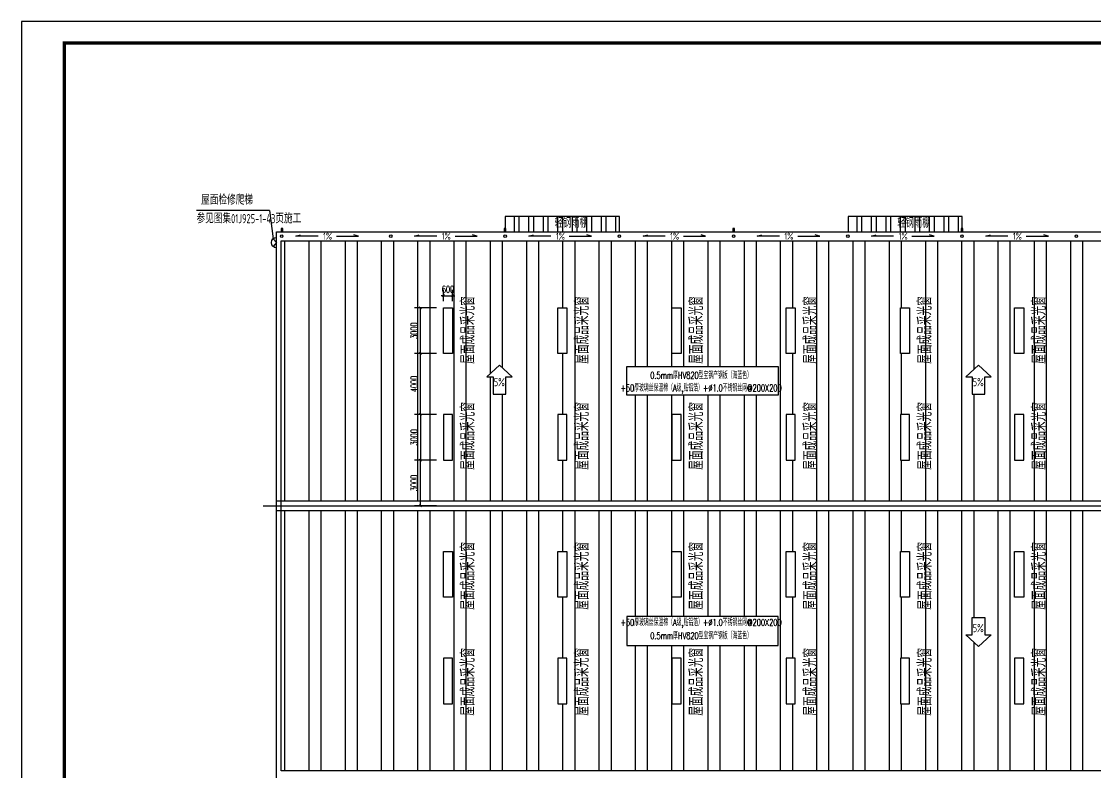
# Model space of a CAD drawing. Extents: x 180850 to 1399066, y 113487 to 334416.
# Drawn here: x 552425 to 622876, y 267739 to 316984 of the extents above; entities that cross this region are included whole.
import ezdxf
from ezdxf.enums import TextEntityAlignment as Align

# ---------------------------------------------------------------- set-up
doc = ezdxf.new("R2010")
doc.units = 0
doc.header["$LTSCALE"] = 1000
for name, color, linetype in [('AXIS', 3, 'Continuous'), ('DOTE', 1, 'Continuous'), ('PUB_DIM', 3, 'Continuous'), ('PUB_TEXT', 7, 'Continuous'), ('PUB_TITLE', 4, 'Continuous'), ('TEXT', 7, 'Continuous'), ('天沟', 2, 'Continuous'), ('文字', 7, 'Continuous')]:
    doc.layers.add(name, color=color, linetype=linetype)
doc.styles.add('_TCH_DIM', font='SIMPLEX', dxfattribs={"bigfont": 'GBCBIG'})
doc.styles.add('_TCH_DIM_T3', font='SIMPLEX', dxfattribs={"width": 0.705882, "bigfont": 'GBCBIG'})
doc.styles.add('C', font='tssdeng.shx', dxfattribs={"height": 3, "bigfont": 'tssdchn.shx'})
doc.styles.add('TSSD_Dimension', font='Tssdeng.shx', dxfattribs={"width": 0.8, "bigfont": 'hztxt.shx'})
doc.styles.add('TSSD_Label', font='tssdeng.shx', dxfattribs={"width": 0.7, "bigfont": 'hztxt.shx'})
doc.styles.add('TSSD_Norm', font='tssdeng.shx', dxfattribs={"bigfont": 'hztxt.shx'})
doc.dimstyles.new('_TCH_ARCH&&150', dxfattribs={"dimtxt": 446.25, "dimasz": 150, "dimexe": 375, "dimexo": 450, "dimgap": 189.375, "dimtad": 1, "dimdec": 0, "dimzin": 0, "dimdsep": 46, "dimtxsty": '_TCH_DIM_T3', "dimblk": 'ARCHTICK', "dimcen": 0.09, "dimclrd": 3, "dimclre": 3, "dimclrt": 7, "dimazin": 2, "dimtfac": 1, "dimtdec": 0, "dimtix": 1, "dimtmove": 2, "dimatfit": 3, "dimfxl": 1, "dimtolj": 1, "dimtzin": 0, "dimarcsym": 0})

# ---------------------------------------------------------------- blocks, each defined once
blk = doc.blocks.new('_ArchTick')
at = {"color": 0, "linetype": 'ByBlock', "const_width": 0.4}
blk.add_lwpolyline([(-0.5, -0.5), (0.5, 0.5)], dxfattribs=at)
blk = doc.blocks.new('*D627')
at = {"layer": 'Defpoints', "color": 0, "transparency": 16777216}
for p in [(580729, 298981), (580129, 298180), (580729, 298181)]:
    blk.add_point(p, dxfattribs=at)
at = {"layer": 'PUB_DIM', "color": 3, "lineweight": -2, "transparency": 16777216}
for p, q in [((580129, 298981), (579979, 298981)), ((580129, 298630), (580129, 299356)), ((580129, 298981), (580729, 298981)), ((580729, 298631), (580729, 299356)), ((580729, 298981), (580879, 298981))]:
    blk.add_line(p, q, dxfattribs=at)
at = {"layer": 'PUB_DIM', "color": 3, "lineweight": -2, "transparency": 16777216, "xscale": 150, "yscale": 150, "zscale": 150}
blk.add_blockref('_ArchTick', (580129, 298981), dxfattribs=at)
at = {"layer": 'PUB_DIM', "color": 3, "lineweight": -2, "transparency": 16777216, "xscale": 150, "yscale": 150, "zscale": 150, "rotation": 180}
blk.add_blockref('_ArchTick', (580729, 298981), dxfattribs=at)
at = {"layer": 'PUB_DIM', "color": 7, "transparency": 16777216, "insert": (580429, 299394), "char_height": 446.2, "attachment_point": 5, "style": '_TCH_DIM_T3'}
blk.add_mtext('\\A1;600', dxfattribs=at)
blk = doc.blocks.new('*D628')
at = {"layer": 'Defpoints', "color": 0, "transparency": 16777216}
for p in [(580129, 291180), (578614, 288180), (580115, 288180)]:
    blk.add_point(p, dxfattribs=at)
at = {"layer": 'PUB_DIM', "color": 3, "lineweight": -2, "transparency": 16777216}
for p, q in [((579679, 291180), (578239, 291180)), ((578614, 291180), (578614, 288180)), ((579665, 288180), (578239, 288180))]:
    blk.add_line(p, q, dxfattribs=at)
at = {"layer": 'PUB_DIM', "color": 3, "lineweight": -2, "transparency": 16777216, "xscale": 150, "yscale": 150, "zscale": 150}
for p, rotation in [((578614, 291180), 90), ((578614, 288180), 270)]:
    blk.add_blockref('_ArchTick', p, dxfattribs=dict(at, rotation=rotation))
at = {"layer": 'PUB_DIM', "color": 7, "transparency": 16777216, "insert": (578201, 289680), "char_height": 446.2, "attachment_point": 5, "rotation": 90, "style": '_TCH_DIM_T3'}
blk.add_mtext('\\A1;3000', dxfattribs=at)
blk = doc.blocks.new('*D629')
at = {"layer": 'Defpoints', "color": 0, "transparency": 16777216}
for p in [(578614, 295180), (580129, 295180), (580129, 291180)]:
    blk.add_point(p, dxfattribs=at)
at = {"layer": 'PUB_DIM', "color": 3, "lineweight": -2, "transparency": 16777216}
for p, q in [((579679, 295180), (578239, 295180)), ((578614, 291180), (578614, 295180)), ((579679, 291180), (578239, 291180))]:
    blk.add_line(p, q, dxfattribs=at)
at = {"layer": 'PUB_DIM', "color": 3, "lineweight": -2, "transparency": 16777216, "xscale": 150, "yscale": 150, "zscale": 150}
for p, rotation in [((578614, 295180), 90), ((578614, 291180), 270)]:
    blk.add_blockref('_ArchTick', p, dxfattribs=dict(at, rotation=rotation))
at = {"layer": 'PUB_DIM', "color": 7, "transparency": 16777216, "insert": (578201, 293180), "char_height": 446.2, "attachment_point": 5, "rotation": 90, "style": '_TCH_DIM_T3'}
blk.add_mtext('\\A1;4000', dxfattribs=at)
blk = doc.blocks.new('*D630')
at = {"layer": 'Defpoints', "color": 0, "transparency": 16777216}
for p in [(578614, 298180), (580115, 298180), (580129, 295180)]:
    blk.add_point(p, dxfattribs=at)
at = {"layer": 'PUB_DIM', "color": 3, "lineweight": -2, "transparency": 16777216}
for p, q in [((579665, 298180), (578239, 298180)), ((578614, 295180), (578614, 298180)), ((579679, 295180), (578239, 295180))]:
    blk.add_line(p, q, dxfattribs=at)
at = {"layer": 'PUB_DIM', "color": 3, "lineweight": -2, "transparency": 16777216, "xscale": 150, "yscale": 150, "zscale": 150}
for p, rotation in [((578614, 298180), 90), ((578614, 295180), 270)]:
    blk.add_blockref('_ArchTick', p, dxfattribs=dict(at, rotation=rotation))
at = {"layer": 'PUB_DIM', "color": 7, "transparency": 16777216, "insert": (578201, 296680), "char_height": 446.2, "attachment_point": 5, "rotation": 90, "style": '_TCH_DIM_T3'}
blk.add_mtext('\\A1;3000', dxfattribs=at)
blk = doc.blocks.new('*D631')
at = {"layer": 'Defpoints', "color": 0, "transparency": 16777216}
for p in [(578614, 288180), (580115, 288180), (580129, 285180)]:
    blk.add_point(p, dxfattribs=at)
at = {"layer": 'PUB_DIM', "color": 3, "lineweight": -2, "transparency": 16777216}
for p, q in [((579665, 288180), (578239, 288180)), ((578614, 285180), (578614, 288180)), ((579679, 285180), (578239, 285180))]:
    blk.add_line(p, q, dxfattribs=at)
at = {"layer": 'PUB_DIM', "color": 3, "lineweight": -2, "transparency": 16777216, "xscale": 150, "yscale": 150, "zscale": 150}
for p, rotation in [((578614, 288180), 90), ((578614, 285180), 270)]:
    blk.add_blockref('_ArchTick', p, dxfattribs=dict(at, rotation=rotation))
at = {"layer": 'PUB_DIM', "color": 7, "transparency": 16777216, "insert": (578201, 286680), "char_height": 446.2, "attachment_point": 5, "rotation": 90, "style": '_TCH_DIM_T3'}
blk.add_mtext('\\A1;3000', dxfattribs=at)
blk = doc.blocks.new('A$C460B5C3E')
at = {"layer": '天沟'}
for q in [(379, -144), (379, -994)]:
    blk.add_line((0, -569), q, dxfattribs=at)
blk.add_arc((0, -569), 569, 270, 90, dxfattribs=at)
blk.add_arc((0, -569), 569, 270, 90, dxfattribs=at)

msp = doc.modelspace()

# ---------------------------------------------------------------- hatches: boundary and pattern name
h = msp.add_hatch()
h.set_pattern_fill('ANSI32', color=256, scale=200, angle=-135)
h.set_pattern_definition([(270, (515569.5, 457504), (952.5, -6e-13), []), (270, (515252, 457186.5), (952.5, -6e-13), [])])
h.paths.add_polyline_path([(584188.49, 304180.23), (584188.49, 303179.87), (591684.16, 303179.87), (591684.16, 304180.23)])
h.paths.add_polyline_path([(587320.39, 303315.8), (589215.82, 303315.8), (589215.82, 304180.37), (587320.39, 304180.37)], flags=9)
h = msp.add_hatch()
h.set_pattern_fill('ANSI32', color=256, scale=200, angle=-135)
h.set_pattern_definition([(270, (538069.5, 457504), (952.5, -6e-13), []), (270, (537752, 457186.5), (952.5, -6e-13), [])])
h.paths.add_polyline_path([(606690.69, 304180.23), (606690.69, 303179.87), (614175.73, 303179.87), (614175.73, 304180.23)])
h.paths.add_polyline_path([(609820.39, 303315.8), (611715.82, 303315.8), (611715.82, 304180.37), (609820.39, 304180.37)], flags=9)
h = msp.add_hatch()
h.set_pattern_fill('ANSI32', color=5, scale=500, angle=45)
h.set_pattern_definition([(90, (352232.9, 150653.2), (-2381.25, 2e-13), []), (90, (353026.6, 151447), (-2381.25, 2e-13), [])])
h.paths.add_polyline_path([(569479.24, 284857.54), (569479.24, 267779.87), (629479.24, 267779.87), (629479.24, 284857.54)])
h.paths.add_polyline_path([(580729.24, 279179.87), (580129.24, 279179.87), (580129.24, 282179.87), (580729.24, 282179.87)], flags=16)
h.paths.add_polyline_path([(587629.24, 282179.87), (588229.24, 282179.87), (588229.24, 279179.87), (587629.24, 279179.87)], flags=16)
h.paths.add_polyline_path([(580729.24, 275179.87), (580729.24, 272179.87), (580129.24, 272179.87), (580129.24, 275179.87)], flags=16)
h.paths.add_polyline_path([(587629.24, 275179.87), (588229.24, 275179.87), (588229.24, 272179.87), (587629.24, 272179.87)], flags=16)
h.paths.add_polyline_path([(592179.98, 277916.46), (602114.21, 277916.46), (602114.21, 276023.92), (592179.98, 276023.92)], flags=16)
h.paths.add_polyline_path([(595129.24, 282179.87), (595729.24, 282179.87), (595729.24, 279179.87), (595129.24, 279179.87)], flags=16)
h.paths.add_polyline_path([(595129.24, 275179.87), (595729.24, 275179.87), (595729.24, 272179.87), (595129.24, 272179.87)], flags=16)
h.paths.add_polyline_path([(602629.24, 282179.87), (603229.24, 282179.87), (603229.24, 279179.87), (602629.24, 279179.87)], flags=16)
h.paths.add_polyline_path([(602629.24, 275179.87), (603229.24, 275179.87), (603229.24, 272179.87), (602629.24, 272179.87)], flags=16)
h.paths.add_polyline_path([(610129.24, 282179.87), (610729.24, 282179.87), (610729.24, 279179.87), (610129.24, 279179.87)], flags=16)
h.paths.add_polyline_path([(610129.24, 275179.87), (610729.24, 275179.87), (610729.24, 272179.87), (610129.24, 272179.87)], flags=16)
h.paths.add_polyline_path([(614416.09, 276707.36), (614835.07, 276707.36), (614835.07, 277851.16), (615670.47, 277851.16), (615670.47, 276707.36), (616089.45, 276707.36), (615252.77, 275942.78)], flags=16)
h.paths.add_polyline_path([(617629.24, 282179.87), (618229.24, 282179.87), (618229.24, 279179.87), (617629.24, 279179.87)], flags=16)
h.paths.add_polyline_path([(617629.24, 275179.87), (618229.24, 275179.87), (618229.24, 272179.87), (617629.24, 272179.87)], flags=16)
h.paths.add_polyline_path([(629479.24, 285502.19), (629479.24, 302579.87), (569479.24, 302579.87), (569479.24, 285502.19)])
h.paths.add_polyline_path([(587629.24, 291179.87), (588229.24, 291179.87), (588229.24, 288179.87), (587629.24, 288179.87)], flags=16)
h.paths.add_polyline_path([(584229.25, 292508.57), (583393.84, 292508.57), (583393.84, 293652.37), (582974.87, 293652.37), (583811.54, 294416.95), (584648.22, 293652.37), (584229.25, 293652.37)], flags=16)
h.paths.add_polyline_path([(587629.24, 295179.87), (587629.24, 298179.87), (588229.24, 298179.87), (588229.24, 295179.87)], flags=16)
h.paths.add_polyline_path([(580729.24, 288179.87), (580129.24, 288179.87), (580129.24, 291179.87), (580729.24, 291179.87)], flags=16)
h.paths.add_polyline_path([(592179.98, 292443.27), (592179.98, 294335.81), (602114.21, 294335.81), (602114.21, 292443.27)], flags=16)
h.paths.add_polyline_path([(580729.24, 295179.87), (580129.24, 295179.87), (580129.24, 298179.87), (580729.24, 298179.87)], flags=16)
h.paths.add_polyline_path([(595129.24, 291179.87), (595729.24, 291179.87), (595729.24, 288179.87), (595129.24, 288179.87)], flags=16)
h.paths.add_polyline_path([(595129.24, 295179.87), (595129.24, 298179.87), (595729.24, 298179.87), (595729.24, 295179.87)], flags=16)
h.paths.add_polyline_path([(602629.24, 291179.87), (603229.24, 291179.87), (603229.24, 288179.87), (602629.24, 288179.87)], flags=16)
h.paths.add_polyline_path([(602629.24, 295179.87), (602629.24, 298179.87), (603229.24, 298179.87), (603229.24, 295179.87)], flags=16)
h.paths.add_polyline_path([(610129.24, 291179.87), (610729.24, 291179.87), (610729.24, 288179.87), (610129.24, 288179.87)], flags=16)
h.paths.add_polyline_path([(610129.24, 295179.87), (610129.24, 298179.87), (610729.24, 298179.87), (610729.24, 295179.87)], flags=16)
h.paths.add_polyline_path([(614416.09, 293652.37), (615252.77, 294416.95), (616089.45, 293652.37), (615670.47, 293652.37), (615670.47, 292508.57), (614835.07, 292508.57), (614835.07, 293652.37)], flags=16)
h.paths.add_polyline_path([(617629.24, 291179.87), (618229.24, 291179.87), (618229.24, 288179.87), (617629.24, 288179.87)], flags=16)
h.paths.add_polyline_path([(617629.24, 295179.87), (617629.24, 298179.87), (618229.24, 298179.87), (618229.24, 295179.87)], flags=16)
h.paths.add_polyline_path([(619989.05, 271825.9), (619989.05, 275431.54), (618589.42, 275431.54), (618589.42, 271825.9)], flags=24)
h.paths.add_polyline_path([(619989.05, 278783.8), (619989.05, 282389.44), (618589.42, 282389.44), (618589.42, 278783.8)], flags=24)
h.paths.add_polyline_path([(612489.05, 271825.9), (612489.05, 275431.54), (611089.42, 275431.54), (611089.42, 271825.9)], flags=24)
h.paths.add_polyline_path([(612489.05, 278783.8), (612489.05, 282389.44), (611089.42, 282389.44), (611089.42, 278783.8)], flags=24)
h.paths.add_polyline_path([(604989.05, 271825.9), (604989.05, 275431.54), (603589.42, 275431.54), (603589.42, 271825.9)], flags=24)
h.paths.add_polyline_path([(604989.05, 278783.8), (604989.05, 282389.44), (603589.42, 282389.44), (603589.42, 278783.8)], flags=24)
h.paths.add_polyline_path([(597489.05, 271825.9), (597489.05, 275431.54), (596089.42, 275431.54), (596089.42, 271825.9)], flags=24)
h.paths.add_polyline_path([(597489.05, 278783.8), (597489.05, 282389.44), (596089.42, 282389.44), (596089.42, 278783.8)], flags=24)
h.paths.add_polyline_path([(589989.05, 271825.9), (589989.05, 275431.54), (588589.42, 275431.54), (588589.42, 271825.9)], flags=24)
h.paths.add_polyline_path([(589989.05, 278783.8), (589989.05, 282389.44), (588589.42, 282389.44), (588589.42, 278783.8)], flags=24)
h.paths.add_polyline_path([(582489.05, 271825.9), (582489.05, 275431.54), (581089.42, 275431.54), (581089.42, 271825.9)], flags=24)
h.paths.add_polyline_path([(582489.05, 278783.8), (582489.05, 282389.44), (581089.42, 282389.44), (581089.42, 278783.8)], flags=24)
h.paths.add_polyline_path([(592204.11, 277083.08), (601882.81, 277083.08), (601882.81, 277886.65), (592204.11, 277886.65)], flags=8)
h.paths.add_polyline_path([(594004.38, 276265.2), (600082.53, 276265.2), (600082.53, 276999.76), (594004.38, 276999.76)], flags=8)
h.paths.add_polyline_path([(614855.12, 276778.24), (615625.47, 276778.24), (615625.47, 277432.31), (614855.12, 277432.31)], flags=8)
h.paths.add_polyline_path([(578535.86, 296013.3), (578535.86, 297346.43), (577866.49, 297346.43), (577866.49, 296013.3)], flags=24)
h.paths.add_polyline_path([(579912.68, 299059.28), (580945.81, 299059.28), (580945.81, 299728.65), (579912.68, 299728.65)], flags=24)
h.paths.add_polyline_path([(578535.86, 289013.3), (578535.86, 290346.43), (577866.49, 290346.43), (577866.49, 289013.3)], flags=24)
h.paths.add_polyline_path([(578535.86, 292513.3), (578535.86, 293846.43), (577866.49, 293846.43), (577866.49, 292513.3)], flags=24)
h.paths.add_polyline_path([(578535.86, 286013.3), (578535.86, 287346.43), (577866.49, 287346.43), (577866.49, 286013.3)], flags=24)
h.paths.add_polyline_path([(619989.05, 294928.19), (619989.05, 298533.84), (618589.42, 298533.84), (618589.42, 294928.19)], flags=24)
h.paths.add_polyline_path([(619989.05, 287970.29), (619989.05, 291575.93), (618589.42, 291575.93), (618589.42, 287970.29)], flags=24)
h.paths.add_polyline_path([(612489.05, 294928.19), (612489.05, 298533.84), (611089.42, 298533.84), (611089.42, 294928.19)], flags=24)
h.paths.add_polyline_path([(612489.05, 287970.29), (612489.05, 291575.93), (611089.42, 291575.93), (611089.42, 287970.29)], flags=24)
h.paths.add_polyline_path([(604989.05, 294928.19), (604989.05, 298533.84), (603589.42, 298533.84), (603589.42, 294928.19)], flags=24)
h.paths.add_polyline_path([(604989.05, 287970.29), (604989.05, 291575.93), (603589.42, 291575.93), (603589.42, 287970.29)], flags=24)
h.paths.add_polyline_path([(597489.05, 294928.19), (597489.05, 298533.84), (596089.42, 298533.84), (596089.42, 294928.19)], flags=24)
h.paths.add_polyline_path([(597489.05, 287970.29), (597489.05, 291575.93), (596089.42, 291575.93), (596089.42, 287970.29)], flags=24)
h.paths.add_polyline_path([(589989.05, 294928.19), (589989.05, 298533.84), (588589.42, 298533.84), (588589.42, 294928.19)], flags=24)
h.paths.add_polyline_path([(589989.05, 287970.29), (589989.05, 291575.93), (588589.42, 291575.93), (588589.42, 287970.29)], flags=24)
h.paths.add_polyline_path([(582489.05, 294928.19), (582489.05, 298533.84), (581089.42, 298533.84), (581089.42, 294928.19)], flags=24)
h.paths.add_polyline_path([(582489.05, 287970.29), (582489.05, 291575.93), (581089.42, 291575.93), (581089.42, 287970.29)], flags=24)
h.paths.add_polyline_path([(592204.11, 292473.08), (601882.81, 292473.08), (601882.81, 293276.65), (592204.11, 293276.65)], flags=8)
h.paths.add_polyline_path([(594004.38, 293359.97), (600082.53, 293359.97), (600082.53, 294094.53), (594004.38, 294094.53)], flags=8)
h.paths.add_polyline_path([(614855.12, 292927.42), (615625.47, 292927.42), (615625.47, 293581.49), (614855.12, 293581.49)], flags=8)
h.paths.add_polyline_path([(583413.9, 292927.42), (584184.24, 292927.42), (584184.24, 293581.49), (583413.9, 293581.49)], flags=8)

# ---------------------------------------------------------------- linework, layer by layer
for points in [[(584188.49, 303179.87), (591684.16, 303179.87), (591684.16, 304180.23), (584188.49, 304180.23)], [(606690.69, 303179.87), (614175.73, 303179.87), (614175.73, 304180.23), (606690.69, 304180.23)], [(629779.24, 267179.87), (569179.24, 267179.87), (569179.24, 303179.87), (629779.24, 303179.87)], [(629479.24, 267779.87), (569479.24, 267779.87), (569479.24, 302579.87), (629479.24, 302579.87)], [(592179.98, 294335.81), (602114.21, 294335.81), (602114.21, 292443.27), (592179.98, 292443.27)], [(569179.24, 285502.19), (629779.24, 285502.19), (629779.24, 284857.54), (569179.24, 284857.54)], [(592179.98, 276023.92), (602114.21, 276023.92), (602114.21, 277916.46), (592179.98, 277916.46)]]:
    msp.add_lwpolyline(points, close=True)
at = {"color": 1}
for points in [[(580129.24, 298179.87), (580729.24, 298179.87), (580729.24, 295179.87), (580129.24, 295179.87)], [(587629.24, 298179.87), (588229.24, 298179.87), (588229.24, 295179.87), (587629.24, 295179.87)], [(595129.24, 298179.87), (595729.24, 298179.87), (595729.24, 295179.87), (595129.24, 295179.87)], [(602629.24, 298179.87), (603229.24, 298179.87), (603229.24, 295179.87), (602629.24, 295179.87)], [(610129.24, 298179.87), (610729.24, 298179.87), (610729.24, 295179.87), (610129.24, 295179.87)], [(617629.24, 298179.87), (618229.24, 298179.87), (618229.24, 295179.87), (617629.24, 295179.87)], [(580129.24, 288179.87), (580729.24, 288179.87), (580729.24, 291179.87), (580129.24, 291179.87)], [(587629.24, 288179.87), (588229.24, 288179.87), (588229.24, 291179.87), (587629.24, 291179.87)], [(595129.24, 288179.87), (595729.24, 288179.87), (595729.24, 291179.87), (595129.24, 291179.87)], [(602629.24, 288179.87), (603229.24, 288179.87), (603229.24, 291179.87), (602629.24, 291179.87)], [(610129.24, 288179.87), (610729.24, 288179.87), (610729.24, 291179.87), (610129.24, 291179.87)], [(617629.24, 288179.87), (618229.24, 288179.87), (618229.24, 291179.87), (617629.24, 291179.87)], [(580129.24, 282179.87), (580729.24, 282179.87), (580729.24, 279179.87), (580129.24, 279179.87)], [(587629.24, 282179.87), (588229.24, 282179.87), (588229.24, 279179.87), (587629.24, 279179.87)], [(595129.24, 282179.87), (595729.24, 282179.87), (595729.24, 279179.87), (595129.24, 279179.87)], [(602629.24, 282179.87), (603229.24, 282179.87), (603229.24, 279179.87), (602629.24, 279179.87)], [(610129.24, 282179.87), (610729.24, 282179.87), (610729.24, 279179.87), (610129.24, 279179.87)], [(617629.24, 282179.87), (618229.24, 282179.87), (618229.24, 279179.87), (617629.24, 279179.87)], [(580129.24, 272179.87), (580729.24, 272179.87), (580729.24, 275179.87), (580129.24, 275179.87)], [(587629.24, 272179.87), (588229.24, 272179.87), (588229.24, 275179.87), (587629.24, 275179.87)], [(595129.24, 272179.87), (595729.24, 272179.87), (595729.24, 275179.87), (595129.24, 275179.87)], [(602629.24, 272179.87), (603229.24, 272179.87), (603229.24, 275179.87), (602629.24, 275179.87)], [(610129.24, 272179.87), (610729.24, 272179.87), (610729.24, 275179.87), (610129.24, 275179.87)], [(617629.24, 272179.87), (618229.24, 272179.87), (618229.24, 275179.87), (617629.24, 275179.87)]]:
    msp.add_lwpolyline(points, close=True, dxfattribs=at)
at = {"linetype": 'ByBlock'}
for centre in [(569509.01, 302886.6), (576672.31, 302886.6), (584181.36, 302886.6), (591681.36, 302886.6), (599181.36, 302886.6), (606681.36, 302886.6), (614172.31, 302886.6), (621681.36, 302886.6)]:
    msp.add_circle(centre, 80, dxfattribs=at)
at = {"layer": 'AXIS', "linetype": 'ByBlock'}
for q in [(563925.14, 304570.5), (568952.1, 302716.85)]:
    msp.add_line((568699.45, 304570.5), q, dxfattribs=at)
at = {"layer": 'AXIS'}
for points in [[(584648.22, 293652.37), (583811.54, 294416.95), (582974.87, 293652.37), (583393.84, 293652.37), (583393.84, 292508.57), (584229.25, 292508.57), (584229.25, 293652.37)], [(616089.45, 293652.37), (615252.77, 294416.95), (614416.09, 293652.37), (614835.07, 293652.37), (614835.07, 292508.57), (615670.47, 292508.57), (615670.47, 293652.37)], [(616089.45, 276707.36), (615252.77, 275942.78), (614416.09, 276707.36), (614835.07, 276707.36), (614835.07, 277851.16), (615670.47, 277851.16), (615670.47, 276707.36)]]:
    msp.add_lwpolyline(points, close=True, dxfattribs=at)
at = {"layer": 'DOTE'}
msp.add_line((568304.24, 285179.87), (630654.24, 285179.87), dxfattribs=at)
at = {"layer": 'PUB_TITLE'}
msp.add_lwpolyline([(552424.83, 232984.16), (671224.83, 232984.16), (671224.83, 316984.16), (552424.83, 316984.16)], close=True, dxfattribs=at)
at = {"layer": 'PUB_TITLE', "const_width": 212.12}
msp.add_lwpolyline([(555245.15, 234398.34), (555245.15, 315569.98), (669224.83, 315569.98), (669224.83, 234398.34)], close=True, dxfattribs=at)
at = {"layer": '天沟'}
for points in [[(569469.74, 303179.87), (569579.63, 303179.87), (569579.63, 303386.58), (569469.74, 303386.58)], [(584124.3, 303179.87), (584234.19, 303179.87), (584234.19, 303386.58), (584124.3, 303386.58)], [(599124.3, 303179.87), (599234.19, 303179.87), (599234.19, 303386.58), (599124.3, 303386.58)], [(614124.3, 303179.87), (614234.19, 303179.87), (614234.19, 303386.58), (614124.3, 303386.58)]]:
    msp.add_lwpolyline(points, close=True, dxfattribs=at)
at = {"layer": '文字'}
for points in [[(571901.76, 302886.6), (570447.91, 302886.6), (570752.18, 302968.12)], [(573105.36, 302886.6), (574559.2, 302886.6), (574254.94, 302968.12)], [(579687.51, 302886.6), (578233.66, 302886.6), (578537.93, 302968.12)], [(580891.11, 302886.6), (582344.95, 302886.6), (582040.68, 302968.12)], [(587187.51, 302886.6), (585733.66, 302886.6), (586037.93, 302968.12)], [(588391.11, 302886.6), (589844.95, 302886.6), (589540.68, 302968.12)], [(594687.51, 302886.6), (593233.66, 302886.6), (593537.93, 302968.12)], [(595891.11, 302886.6), (597344.95, 302886.6), (597040.68, 302968.12)], [(602187.51, 302886.6), (600733.66, 302886.6), (601037.93, 302968.12)], [(603391.11, 302886.6), (604844.95, 302886.6), (604540.68, 302968.12)], [(609687.51, 302886.6), (608233.66, 302886.6), (608537.93, 302968.12)], [(610891.11, 302886.6), (612344.95, 302886.6), (612040.68, 302968.12)], [(617187.51, 302886.6), (615733.66, 302886.6), (616037.93, 302968.12)], [(618391.11, 302886.6), (619844.95, 302886.6), (619540.68, 302968.12)]]:
    msp.add_lwpolyline(points, dxfattribs=at)

# ---------------------------------------------------------------- block references
at = {"xscale": -0.6, "yscale": 0.6, "zscale": 0.6}
msp.add_blockref('A$C460B5C3E', (569179.24, 302803.39), dxfattribs=at)

# ---------------------------------------------------------------- texts
at = {"style": 'C', "width": 0.7}
for p in [(587428.1, 303445.73), (609928.1, 303445.73)]:
    msp.add_text('轻钢雨棚', height=600, dxfattribs=at).set_placement(p)
at = {"layer": 'PUB_TEXT', "style": '_TCH_DIM', "width": 0.705882}
for p in [(582176.37, 296731.01), (589676.37, 296731.01), (597176.37, 296731.01), (604676.37, 296731.01), (612176.37, 296731.01), (619676.37, 296731.01), (582176.37, 289773.11), (589676.37, 289773.11), (597176.37, 289773.11), (604676.37, 289773.11), (612176.37, 289773.11), (619676.37, 289773.11), (582176.37, 280586.62), (589676.37, 280586.62), (597176.37, 280586.62), (604676.37, 280586.62), (612176.37, 280586.62), (619676.37, 280586.62), (582176.37, 273628.72), (589676.37, 273628.72), (597176.37, 273628.72), (604676.37, 273628.72), (612176.37, 273628.72), (619676.37, 273628.72)]:
    msp.add_text('屋面成品采光窗', height=900, rotation=90, dxfattribs=at).set_placement(p, align=Align.CENTER)
at = {"layer": 'TEXT', "style": 'TSSD_Norm', "width": 0.7}
for s, p in [('屋面检修爬梯', (564221.75, 304957.91)), ('参见图集01J925-1-43页施工', (563918.76, 303738.96))]:
    msp.add_text(s, height=600, dxfattribs=at).set_placement(p)
at = {"layer": 'TEXT'}
for s, height, style, width, p in [('0.5mm厚HV820型宝钢产钢板（海蓝色）', 450, '_TCH_DIM', 0.705882, (597043.46, 293522.11)), ('5%%%', 539.865, 'TSSD_Dimension', 0.7, (583799.07, 293036.43)), ('+50厚玻璃丝保温棉（A级,贴铝箔）+%%C1.0不锈钢丝网@200X200', 450, '_TCH_DIM', 0.705882, (597043.46, 292692.72)), ('5%%%', 539.865, 'TSSD_Dimension', 0.7, (615240.3, 293036.43)), ('+50厚玻璃丝保温棉（A级,贴铝箔）+%%C1.0不锈钢丝网@200X200', 450, '_TCH_DIM', 0.705882, (597043.46, 277302.72)), ('0.5mm厚HV820型宝钢产钢板（海蓝色）', 450, '_TCH_DIM', 0.705882, (597043.46, 276427.33)), ('5%%%', 539.865, 'TSSD_Dimension', 0.7, (615240.3, 276887.25))]:
    msp.add_text(s, height=height, dxfattribs=dict(at, style=style, width=width)).set_placement(p, align=Align.CENTER)
at = {"layer": '文字', "style": 'TSSD_Label', "width": 0.7}
for p in [(572523.53, 302886.6), (580309.28, 302886.6), (587809.28, 302886.6), (595309.28, 302886.6), (602809.28, 302886.6), (610309.28, 302886.6), (617809.28, 302886.6)]:
    msp.add_text('1%%%', height=450, dxfattribs=at).set_placement(p, align=Align.MIDDLE)

# ---------------------------------------------------------------- dimensions: what is measured, and where the dimension line sits
at = {"layer": 'PUB_DIM'}
dim = msp.add_linear_dim(base=(580729.24, 298981.47), p1=(580129.24, 298179.87), p2=(580729.24, 298180.66), dimstyle='_TCH_ARCH&&150', dxfattribs=at)
dim.commit()
dim.dimension.update_dxf_attribs({"geometry": '*D627', "text_midpoint": (580429.24, 299393.97)})
for base, p1, p2, angle, picture, middle in [((578613.68, 298179.87), (580129.24, 295179.87), (580115.35, 298179.87), 90, '*D630', (578201.18, 296679.87)), ((578613.68, 295179.87), (580129.24, 291179.87), (580129.24, 295179.87), 90, '*D629', (578201.18, 293179.87)), ((578613.68, 288179.87), (580129.24, 291179.87), (580115.35, 288179.87), 270, '*D628', (578201.18, 289679.87)), ((578613.68, 288179.87), (580129.24, 285179.87), (580115.35, 288179.87), 90, '*D631', (578201.18, 286679.87))]:
    dim = msp.add_linear_dim(base=base, p1=p1, p2=p2, angle=angle, dimstyle='_TCH_ARCH&&150', dxfattribs=at)
    dim.commit()
    dim.dimension.update_dxf_attribs({"geometry": picture, "text_midpoint": middle})

doc.saveas('drawing.dxf')
